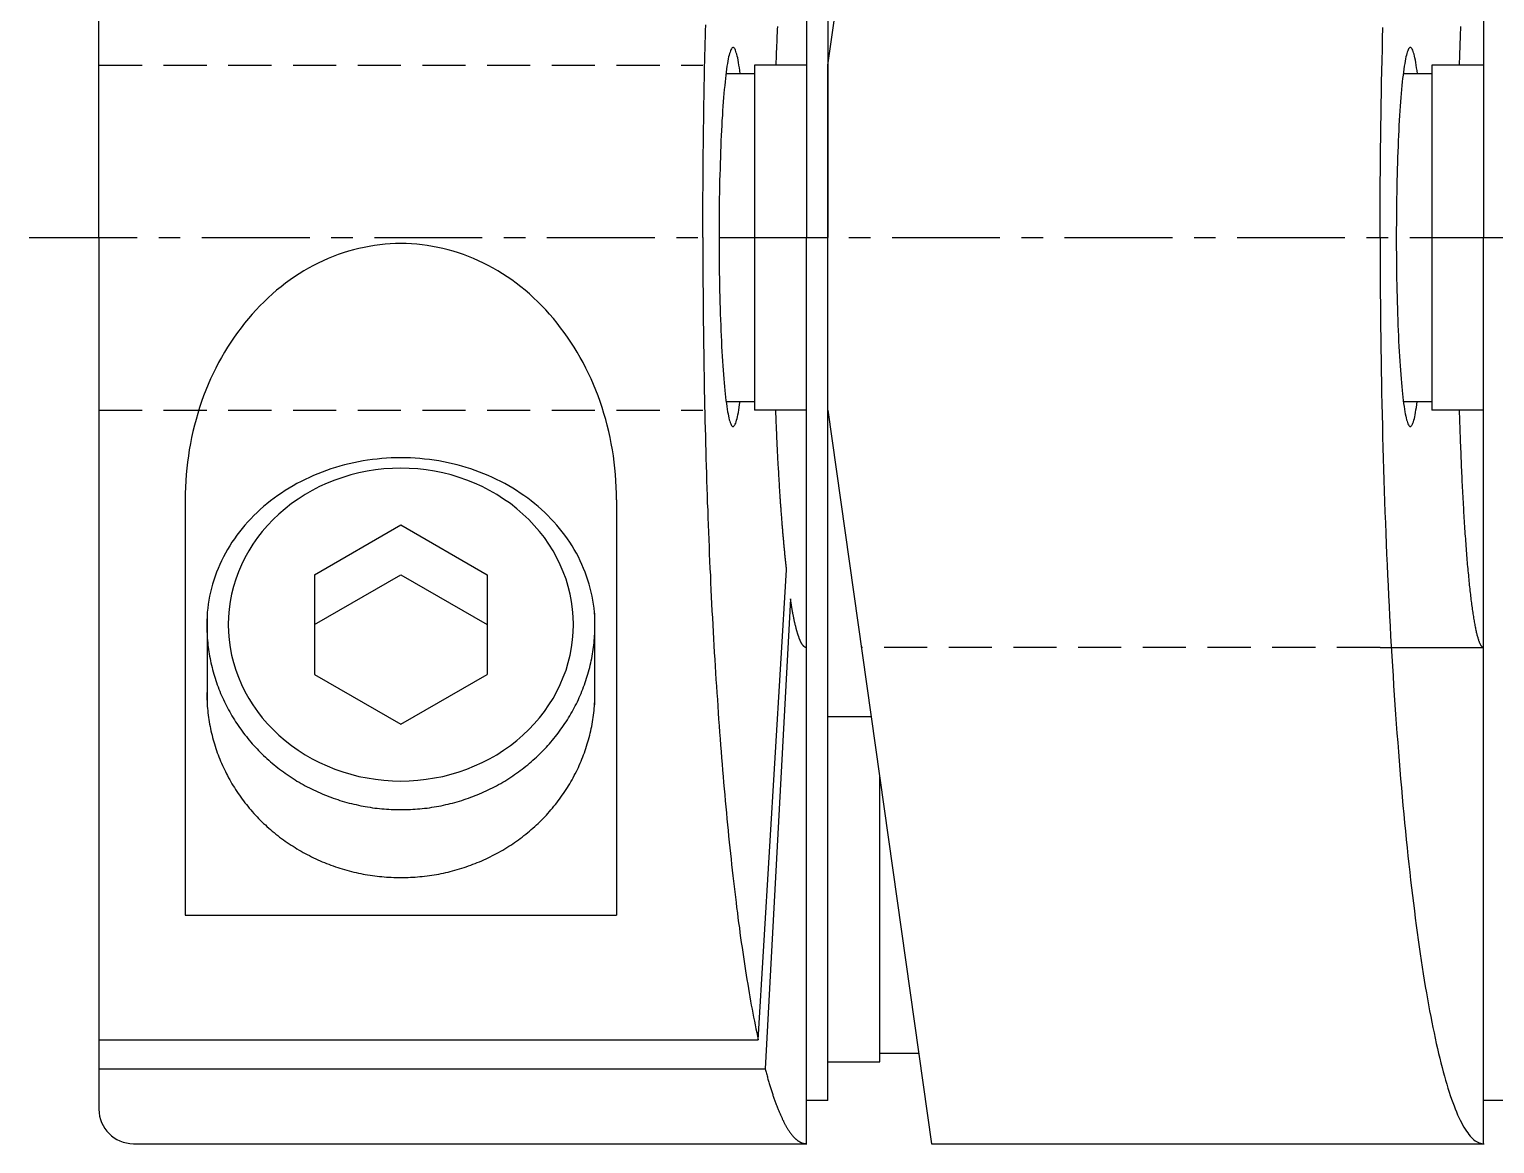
# Model space of a CAD drawing. Extents: x 47.2 to 140.3, y 55.8 to 113.3.
# Drawn here: x 80.87 to 97.85, y 91.37 to 104.28 of the extents above; entities that cross this region are included whole.
import ezdxf

# ---------------------------------------------------------------- set-up
doc = ezdxf.new("R2010")
doc.units = 0
doc.linetypes.add('CENTER', pattern=[2, 1.25, -0.25, 0.25, -0.25])
doc.linetypes.add('DASHED', pattern=[0.75, 0.5, -0.25])
doc.layers.get('0').update_dxf_attribs({"linetype": 'CONTINUOUS'})
doc.layers.add('CENTER', color=1, linetype='CENTER')

msp = doc.modelspace()

# ---------------------------------------------------------------- linework, layer by layer
at = {"color": 7, "linetype": 'CONTINUOUS'}
for p, q in [((89.873, 112.368), (89.873, 101.868)), ((90.123, 103.868), (91.323, 112.368)), ((97.723, 112.368), (97.723, 101.868)), ((81.673, 101.868), (81.673, 111.968)), ((90.123, 111.868), (90.123, 101.868)), ((89.273, 103.868), (89.273, 99.868)), ((89.873, 103.868), (89.273, 103.868)), ((90.123, 99.868), (90.123, 103.868)), ((97.123, 103.868), (97.123, 99.868)), ((97.723, 103.868), (97.123, 103.868)), ((89.273, 103.768), (88.941, 103.768)), ((89.273, 103.768), (89.273, 99.968)), ((97.123, 103.768), (96.791, 103.768)), ((97.123, 103.768), (97.123, 99.968)), ((81.673, 101.868), (81.673, 91.768)), ((89.873, 91.368), (89.873, 101.868)), ((90.123, 91.868), (90.123, 101.868)), ((97.723, 91.368), (97.723, 101.868)), ((88.943, 99.968), (89.273, 99.968)), ((96.793, 99.968), (97.123, 99.968)), ((89.873, 99.868), (89.273, 99.868)), ((90.123, 99.868), (91.323, 91.368)), ((97.723, 99.868), (97.123, 99.868)), ((82.673, 98.831), (82.673, 94.016)), ((87.673, 98.831), (87.673, 94.016)), ((84.173, 97.961), (85.173, 98.538)), ((85.173, 98.538), (86.173, 97.961)), ((89.315, 92.573), (89.644, 98.02)), ((84.173, 97.384), (85.173, 97.961)), ((84.173, 97.961), (84.173, 96.806)), ((85.173, 97.961), (86.173, 97.384)), ((86.173, 97.961), (86.173, 96.806)), ((89.688, 97.682), (89.396, 92.235)), ((82.928, 97.515), (82.928, 96.452)), ((87.418, 97.515), (87.418, 96.452)), ((89.873, 91.368), (89.873, 97.118)), ((96.523, 97.118), (97.723, 97.118)), ((84.173, 96.806), (85.173, 96.229)), ((85.173, 96.229), (86.173, 96.806)), ((90.123, 96.318), (90.624, 96.318)), ((90.723, 92.318), (90.723, 95.618)), ((90.723, 92.418), (90.723, 95.618)), ((82.673, 94.016), (87.673, 94.016)), ((81.673, 92.573), (89.315, 92.573)), ((90.723, 92.418), (91.175, 92.418)), ((81.673, 92.235), (89.396, 92.235)), ((90.123, 92.318), (90.723, 92.318)), ((90.123, 91.868), (89.873, 91.868)), ((97.973, 91.868), (97.723, 91.868)), ((82.073, 91.368), (89.873, 91.368)), ((91.323, 91.368), (97.723, 91.368))]:
    msp.add_line(p, q, dxfattribs=at)
at = {"color": 3, "linetype": 'DASHED'}
for p, q in [((81.673, 103.868), (88.673, 103.868)), ((81.673, 99.868), (88.673, 99.868)), ((96.523, 97.118), (90.511, 97.118))]:
    msp.add_line(p, q, dxfattribs=at)
at = {"color": 7, "linetype": 'CONTINUOUS'}
for points in [[(88.673, 101.868, 0), (88.673, 101.939, 0), (88.673, 102.01, 0), (88.673, 102.081, 0), (88.673, 102.152, 0), (88.674, 102.223, 0), (88.674, 102.295, 0), (88.674, 102.366, 0), (88.675, 102.437, 0), (88.675, 102.507, 0), (88.676, 102.578, 0), (88.676, 102.649, 0), (88.677, 102.72, 0), (88.678, 102.791, 0), (88.678, 102.862, 0), (88.679, 102.933, 0), (88.68, 103.003, 0), (88.681, 103.074, 0), (88.682, 103.144, 0), (88.683, 103.215, 0), (88.684, 103.285, 0), (88.685, 103.356, 0), (88.686, 103.426, 0), (88.687, 103.496, 0), (88.689, 103.567, 0), (88.69, 103.637, 0), (88.692, 103.707, 0), (88.693, 103.777, 0), (88.694, 103.847, 0), (88.696, 103.916, 0), (88.698, 103.986, 0), (88.699, 104.056, 0), (88.701, 104.125, 0), (88.703, 104.194, 0), (88.705, 104.264, 0), (88.706, 104.333, 0)], [(89.538, 104.315, 0), (89.536, 104.279, 0), (89.534, 104.242, 0), (89.532, 104.206, 0), (89.531, 104.169, 0), (89.529, 104.132, 0), (89.528, 104.095, 0), (89.526, 104.057, 0), (89.524, 104.02, 0), (89.523, 103.982, 0), (89.521, 103.944, 0), (89.52, 103.906, 0), (89.518, 103.868, 0)], [(96.523, 101.868, 0), (96.523, 101.997, 0), (96.523, 102.127, 0), (96.524, 102.256, 0), (96.524, 102.385, 0), (96.525, 102.514, 0), (96.526, 102.643, 0), (96.527, 102.772, 0), (96.529, 102.901, 0), (96.53, 103.029, 0), (96.532, 103.158, 0), (96.534, 103.286, 0), (96.536, 103.414, 0), (96.538, 103.542, 0), (96.541, 103.669, 0), (96.543, 103.797, 0), (96.546, 103.924, 0), (96.549, 104.05, 0), (96.552, 104.177, 0), (96.556, 104.302, 0)], [(97.455, 104.315, 0), (97.454, 104.279, 0), (97.452, 104.242, 0), (97.451, 104.206, 0), (97.45, 104.169, 0), (97.448, 104.132, 0), (97.447, 104.095, 0), (97.446, 104.057, 0), (97.444, 104.02, 0), (97.443, 103.982, 0), (97.442, 103.944, 0), (97.441, 103.906, 0), (97.439, 103.868, 0)], [(89.106, 103.768, 0), (89.101, 103.804, 0), (89.096, 103.837, 0), (89.092, 103.868, 0), (89.087, 103.898, 0), (89.082, 103.925, 0), (89.077, 103.95, 0), (89.072, 103.972, 0), (89.067, 103.993, 0), (89.061, 104.011, 0), (89.056, 104.026, 0), (89.051, 104.04, 0), (89.046, 104.051, 0), (89.041, 104.06, 0), (89.035, 104.067, 0), (89.03, 104.071, 0), (89.025, 104.072, 0), (89.019, 104.072, 0), (89.014, 104.069, 0), (89.009, 104.064, 0), (89.004, 104.056, 0), (88.998, 104.046, 0), (88.993, 104.034, 0), (88.988, 104.019, 0), (88.983, 104.002, 0), (88.978, 103.983, 0), (88.972, 103.962, 0), (88.967, 103.938, 0), (88.963, 103.912, 0), (88.958, 103.884, 0), (88.953, 103.854, 0), (88.948, 103.822, 0), (88.943, 103.787, 0), (88.939, 103.751, 0), (88.934, 103.712, 0), (88.93, 103.672, 0), (88.926, 103.629, 0), (88.921, 103.585, 0), (88.917, 103.539, 0), (88.913, 103.491, 0), (88.909, 103.441, 0), (88.906, 103.39, 0), (88.902, 103.337, 0), (88.899, 103.283, 0), (88.895, 103.227, 0), (88.892, 103.169, 0), (88.889, 103.11, 0), (88.886, 103.05, 0), (88.883, 102.989, 0), (88.881, 102.926, 0), (88.878, 102.862, 0), (88.876, 102.797, 0), (88.874, 102.732, 0), (88.872, 102.665, 0), (88.87, 102.597, 0), (88.868, 102.529, 0), (88.867, 102.46, 0), (88.866, 102.39, 0), (88.864, 102.32, 0), (88.864, 102.249, 0), (88.863, 102.178, 0), (88.862, 102.107, 0), (88.862, 102.035, 0), (88.861, 101.963, 0), (88.861, 101.891, 0), (88.861, 101.819, 0), (88.861, 101.748, 0), (88.862, 101.676, 0), (88.862, 101.604, 0), (88.863, 101.533, 0), (88.864, 101.462, 0), (88.865, 101.392, 0), (88.866, 101.322, 0), (88.868, 101.252, 0), (88.869, 101.184, 0), (88.871, 101.116, 0), (88.873, 101.049, 0), (88.875, 100.983, 0), (88.877, 100.917, 0), (88.88, 100.853, 0), (88.882, 100.79, 0), (88.885, 100.728, 0), (88.888, 100.667, 0), (88.891, 100.608, 0), (88.894, 100.55, 0), (88.897, 100.493, 0), (88.901, 100.438, 0), (88.904, 100.384, 0), (88.908, 100.332, 0), (88.912, 100.282, 0), (88.916, 100.233, 0), (88.92, 100.186, 0), (88.924, 100.141, 0), (88.928, 100.098, 0), (88.932, 100.057, 0), (88.937, 100.018, 0), (88.941, 99.98, 0), (88.946, 99.945, 0), (88.951, 99.912, 0), (88.956, 99.88, 0), (88.96, 99.851, 0), (88.965, 99.825, 0), (88.97, 99.8, 0), (88.975, 99.778, 0), (88.98, 99.757, 0), (88.986, 99.74, 0), (88.991, 99.724, 0), (88.996, 99.711, 0), (89.001, 99.7, 0), (89.007, 99.691, 0), (89.012, 99.685, 0), (89.017, 99.681, 0), (89.022, 99.679, 0), (89.028, 99.68, 0), (89.033, 99.683, 0), (89.038, 99.689, 0), (89.044, 99.697, 0), (89.049, 99.707, 0), (89.054, 99.719, 0), (89.059, 99.734, 0), (89.064, 99.751, 0), (89.07, 99.771, 0), (89.075, 99.792, 0), (89.08, 99.816, 0), (89.085, 99.842, 0), (89.09, 99.871, 0), (89.094, 99.901, 0), (89.099, 99.933, 0), (89.104, 99.968, 0)], [(96.956, 103.768, 0), (96.951, 103.804, 0), (96.946, 103.837, 0), (96.942, 103.868, 0), (96.937, 103.898, 0), (96.932, 103.925, 0), (96.927, 103.95, 0), (96.922, 103.972, 0), (96.917, 103.993, 0), (96.912, 104.011, 0), (96.906, 104.026, 0), (96.901, 104.04, 0), (96.896, 104.051, 0), (96.891, 104.06, 0), (96.885, 104.067, 0), (96.88, 104.071, 0), (96.875, 104.072, 0), (96.869, 104.072, 0), (96.864, 104.069, 0), (96.859, 104.064, 0), (96.853, 104.056, 0), (96.848, 104.046, 0), (96.843, 104.034, 0), (96.838, 104.019, 0), (96.833, 104.002, 0), (96.828, 103.983, 0), (96.822, 103.962, 0), (96.817, 103.938, 0), (96.812, 103.912, 0), (96.808, 103.884, 0), (96.803, 103.854, 0), (96.798, 103.822, 0), (96.793, 103.787, 0), (96.789, 103.751, 0), (96.784, 103.712, 0), (96.78, 103.672, 0), (96.776, 103.629, 0), (96.771, 103.585, 0), (96.767, 103.539, 0), (96.763, 103.491, 0), (96.76, 103.441, 0), (96.756, 103.39, 0), (96.752, 103.337, 0), (96.749, 103.283, 0), (96.745, 103.227, 0), (96.742, 103.169, 0), (96.739, 103.11, 0), (96.736, 103.05, 0), (96.733, 102.989, 0), (96.731, 102.926, 0), (96.728, 102.862, 0), (96.726, 102.797, 0), (96.724, 102.732, 0), (96.722, 102.665, 0), (96.72, 102.597, 0), (96.718, 102.529, 0), (96.717, 102.46, 0), (96.716, 102.39, 0), (96.714, 102.32, 0), (96.713, 102.249, 0), (96.713, 102.178, 0), (96.712, 102.107, 0), (96.712, 102.035, 0), (96.711, 101.963, 0), (96.711, 101.891, 0), (96.711, 101.819, 0), (96.711, 101.748, 0), (96.712, 101.676, 0), (96.712, 101.604, 0), (96.713, 101.533, 0), (96.714, 101.462, 0), (96.715, 101.392, 0), (96.716, 101.322, 0), (96.718, 101.252, 0), (96.719, 101.184, 0), (96.721, 101.116, 0), (96.723, 101.049, 0), (96.725, 100.983, 0), (96.727, 100.917, 0), (96.73, 100.853, 0), (96.732, 100.79, 0), (96.735, 100.728, 0), (96.738, 100.667, 0), (96.741, 100.608, 0), (96.744, 100.55, 0), (96.747, 100.493, 0), (96.751, 100.438, 0), (96.754, 100.384, 0), (96.758, 100.332, 0), (96.762, 100.282, 0), (96.766, 100.233, 0), (96.77, 100.186, 0), (96.774, 100.141, 0), (96.778, 100.098, 0), (96.782, 100.057, 0), (96.787, 100.018, 0), (96.791, 99.98, 0), (96.796, 99.945, 0), (96.801, 99.912, 0), (96.805, 99.88, 0), (96.81, 99.851, 0), (96.815, 99.825, 0), (96.82, 99.8, 0), (96.825, 99.778, 0), (96.83, 99.757, 0), (96.836, 99.74, 0), (96.841, 99.724, 0), (96.846, 99.711, 0), (96.851, 99.7, 0), (96.856, 99.691, 0), (96.862, 99.685, 0), (96.867, 99.681, 0), (96.872, 99.679, 0), (96.878, 99.68, 0), (96.883, 99.683, 0), (96.888, 99.689, 0), (96.894, 99.697, 0), (96.899, 99.707, 0), (96.904, 99.719, 0), (96.909, 99.734, 0), (96.914, 99.751, 0), (96.92, 99.771, 0), (96.925, 99.792, 0), (96.93, 99.816, 0), (96.935, 99.842, 0), (96.939, 99.871, 0), (96.944, 99.901, 0), (96.949, 99.933, 0), (96.954, 99.968, 0)], [(87.673, 98.831, 0), (87.672, 98.904, 0), (87.67, 98.977, 0), (87.666, 99.05, 0), (87.661, 99.122, 0), (87.654, 99.195, 0), (87.646, 99.267, 0), (87.636, 99.339, 0), (87.625, 99.41, 0), (87.612, 99.482, 0), (87.598, 99.553, 0), (87.582, 99.623, 0), (87.565, 99.693, 0), (87.547, 99.762, 0), (87.527, 99.831, 0), (87.505, 99.9, 0), (87.483, 99.967, 0), (87.458, 100.034, 0), (87.433, 100.1, 0), (87.406, 100.166, 0), (87.378, 100.23, 0), (87.348, 100.294, 0), (87.317, 100.357, 0), (87.285, 100.419, 0), (87.252, 100.48, 0), (87.217, 100.54, 0), (87.181, 100.599, 0), (87.144, 100.657, 0), (87.105, 100.714, 0), (87.066, 100.77, 0), (87.025, 100.824, 0), (86.984, 100.878, 0), (86.941, 100.93, 0), (86.897, 100.981, 0), (86.852, 101.03, 0), (86.806, 101.079, 0), (86.759, 101.125, 0), (86.711, 101.171, 0), (86.662, 101.215, 0), (86.612, 101.258, 0), (86.562, 101.299, 0), (86.51, 101.339, 0), (86.458, 101.377, 0), (86.405, 101.414, 0), (86.351, 101.449, 0), (86.297, 101.482, 0), (86.242, 101.514, 0), (86.186, 101.544, 0), (86.13, 101.573, 0), (86.073, 101.6, 0), (86.015, 101.626, 0), (85.957, 101.649, 0), (85.899, 101.671, 0), (85.84, 101.692, 0), (85.78, 101.71, 0), (85.721, 101.727, 0), (85.661, 101.742, 0), (85.6, 101.755, 0), (85.54, 101.767, 0), (85.479, 101.777, 0), (85.418, 101.785, 0), (85.357, 101.791, 0), (85.296, 101.795, 0), (85.234, 101.798, 0), (85.173, 101.799, 0), (85.112, 101.798, 0), (85.05, 101.795, 0), (84.989, 101.791, 0), (84.928, 101.785, 0), (84.867, 101.777, 0), (84.806, 101.767, 0), (84.746, 101.755, 0), (84.685, 101.742, 0), (84.625, 101.727, 0), (84.566, 101.71, 0), (84.506, 101.692, 0), (84.447, 101.671, 0), (84.389, 101.649, 0), (84.331, 101.626, 0), (84.273, 101.6, 0), (84.216, 101.573, 0), (84.16, 101.544, 0), (84.104, 101.514, 0), (84.049, 101.482, 0), (83.994, 101.449, 0), (83.941, 101.414, 0), (83.888, 101.377, 0), (83.835, 101.339, 0), (83.784, 101.299, 0), (83.733, 101.258, 0), (83.684, 101.215, 0), (83.635, 101.171, 0), (83.587, 101.125, 0), (83.54, 101.079, 0), (83.494, 101.03, 0), (83.449, 100.981, 0), (83.405, 100.93, 0), (83.362, 100.878, 0), (83.32, 100.824, 0), (83.28, 100.77, 0), (83.24, 100.714, 0), (83.202, 100.657, 0), (83.165, 100.599, 0), (83.129, 100.54, 0), (83.094, 100.48, 0), (83.061, 100.419, 0), (83.029, 100.357, 0), (82.998, 100.294, 0), (82.968, 100.23, 0), (82.94, 100.166, 0), (82.913, 100.1, 0), (82.887, 100.034, 0), (82.863, 99.967, 0), (82.84, 99.9, 0), (82.819, 99.831, 0), (82.799, 99.762, 0), (82.781, 99.693, 0), (82.763, 99.623, 0), (82.748, 99.553, 0), (82.734, 99.482, 0), (82.721, 99.41, 0), (82.71, 99.339, 0), (82.7, 99.267, 0), (82.692, 99.195, 0), (82.685, 99.122, 0), (82.68, 99.05, 0), (82.676, 98.977, 0), (82.674, 98.904, 0), (82.673, 98.831, 0)], [(88.673, 101.868, 0), (88.673, 101.779, 0), (88.673, 101.69, 0), (88.673, 101.601, 0), (88.674, 101.512, 0), (88.674, 101.422, 0), (88.674, 101.333, 0), (88.675, 101.244, 0), (88.676, 101.155, 0), (88.676, 101.066, 0), (88.677, 100.977, 0), (88.678, 100.889, 0), (88.679, 100.8, 0), (88.68, 100.711, 0), (88.681, 100.623, 0), (88.683, 100.534, 0), (88.684, 100.446, 0), (88.685, 100.357, 0), (88.687, 100.269, 0), (88.689, 100.181, 0), (88.69, 100.093, 0), (88.692, 100.005, 0), (88.694, 99.918, 0), (88.696, 99.83, 0), (88.698, 99.743, 0), (88.7, 99.656, 0), (88.702, 99.568, 0), (88.704, 99.481, 0), (88.707, 99.395, 0), (88.709, 99.308, 0), (88.712, 99.222, 0), (88.714, 99.136, 0), (88.717, 99.05, 0), (88.72, 98.964, 0), (88.723, 98.878, 0), (88.725, 98.793, 0), (88.729, 98.708, 0), (88.732, 98.623, 0), (88.735, 98.538, 0), (88.738, 98.454, 0), (88.742, 98.369, 0), (88.745, 98.285, 0), (88.748, 98.202, 0), (88.752, 98.118, 0), (88.756, 98.035, 0), (88.76, 97.952, 0), (88.763, 97.87, 0), (88.767, 97.787, 0), (88.771, 97.705, 0), (88.775, 97.624, 0), (88.779, 97.542, 0), (88.784, 97.461, 0), (88.788, 97.38, 0), (88.792, 97.3, 0), (88.797, 97.22, 0), (88.802, 97.14, 0), (88.806, 97.061, 0), (88.811, 96.981, 0), (88.816, 96.903, 0), (88.82, 96.824, 0), (88.825, 96.746, 0), (88.83, 96.669, 0), (88.835, 96.591, 0), (88.841, 96.514, 0), (88.846, 96.438, 0), (88.851, 96.362, 0), (88.856, 96.286, 0), (88.862, 96.211, 0), (88.868, 96.136, 0), (88.873, 96.061, 0), (88.879, 95.987, 0), (88.885, 95.914, 0), (88.89, 95.84, 0), (88.896, 95.768, 0), (88.902, 95.695, 0), (88.908, 95.623, 0), (88.914, 95.552, 0), (88.921, 95.481, 0), (88.927, 95.41, 0), (88.933, 95.34, 0), (88.939, 95.271, 0), (88.946, 95.201, 0), (88.952, 95.133, 0), (88.959, 95.065, 0), (88.966, 94.997, 0), (88.972, 94.93, 0), (88.979, 94.863, 0), (88.986, 94.797, 0), (88.993, 94.731, 0), (89, 94.666, 0), (89.007, 94.602, 0), (89.014, 94.537, 0), (89.021, 94.474, 0), (89.028, 94.411, 0), (89.035, 94.348, 0), (89.043, 94.286, 0), (89.05, 94.225, 0), (89.058, 94.164, 0), (89.065, 94.104, 0), (89.073, 94.044, 0), (89.08, 93.985, 0), (89.088, 93.926, 0), (89.096, 93.868, 0), (89.103, 93.811, 0), (89.111, 93.754, 0), (89.119, 93.698, 0), (89.127, 93.642, 0), (89.135, 93.587, 0), (89.143, 93.532, 0), (89.151, 93.478, 0), (89.16, 93.425, 0), (89.168, 93.372, 0), (89.176, 93.32, 0), (89.184, 93.269, 0), (89.193, 93.218, 0), (89.201, 93.168, 0), (89.21, 93.118, 0), (89.218, 93.069, 0), (89.227, 93.021, 0), (89.235, 92.973, 0), (89.244, 92.926, 0), (89.253, 92.879, 0), (89.261, 92.834, 0), (89.27, 92.788, 0), (89.279, 92.744, 0), (89.288, 92.7, 0), (89.297, 92.657, 0), (89.306, 92.615, 0), (89.315, 92.573, 0)], [(96.523, 101.868, 0), (96.523, 101.739, 0), (96.523, 101.61, 0), (96.524, 101.48, 0), (96.524, 101.351, 0), (96.525, 101.222, 0), (96.526, 101.093, 0), (96.527, 100.964, 0), (96.529, 100.835, 0), (96.53, 100.707, 0), (96.532, 100.578, 0), (96.534, 100.45, 0), (96.536, 100.322, 0), (96.538, 100.194, 0), (96.541, 100.067, 0), (96.543, 99.94, 0), (96.546, 99.813, 0), (96.549, 99.686, 0), (96.552, 99.56, 0), (96.556, 99.434, 0), (96.559, 99.308, 0), (96.563, 99.183, 0), (96.567, 99.058, 0), (96.571, 98.934, 0), (96.575, 98.81, 0), (96.579, 98.686, 0), (96.584, 98.564, 0), (96.589, 98.441, 0), (96.594, 98.319, 0), (96.599, 98.198, 0), (96.604, 98.077, 0), (96.609, 97.957, 0), (96.615, 97.837, 0), (96.621, 97.718, 0), (96.627, 97.599, 0), (96.633, 97.481, 0), (96.639, 97.364, 0), (96.645, 97.248, 0), (96.652, 97.132, 0), (96.659, 97.017, 0), (96.666, 96.903, 0), (96.673, 96.789, 0), (96.68, 96.676, 0), (96.687, 96.564, 0), (96.695, 96.453, 0), (96.703, 96.343, 0), (96.71, 96.233, 0), (96.718, 96.125, 0), (96.727, 96.017, 0), (96.735, 95.91, 0), (96.743, 95.804, 0), (96.752, 95.699, 0), (96.761, 95.595, 0), (96.77, 95.491, 0), (96.779, 95.389, 0), (96.788, 95.288, 0), (96.797, 95.188, 0), (96.807, 95.088, 0), (96.816, 94.99, 0), (96.826, 94.893, 0), (96.836, 94.797, 0), (96.846, 94.702, 0), (96.856, 94.608, 0), (96.866, 94.515, 0), (96.877, 94.423, 0), (96.887, 94.333, 0), (96.898, 94.243, 0), (96.909, 94.155, 0), (96.92, 94.068, 0), (96.931, 93.982, 0), (96.942, 93.897, 0), (96.953, 93.814, 0), (96.965, 93.731, 0), (96.976, 93.65, 0), (96.988, 93.57, 0), (96.999, 93.492, 0), (97.011, 93.414, 0), (97.023, 93.338, 0), (97.035, 93.263, 0), (97.047, 93.19, 0), (97.06, 93.118, 0), (97.072, 93.047, 0), (97.085, 92.978, 0), (97.097, 92.909, 0), (97.11, 92.843, 0), (97.122, 92.777, 0), (97.135, 92.713, 0), (97.148, 92.651, 0), (97.161, 92.59, 0), (97.174, 92.53, 0), (97.188, 92.471, 0), (97.201, 92.414, 0), (97.214, 92.359, 0), (97.228, 92.305, 0), (97.241, 92.252, 0), (97.255, 92.201, 0), (97.268, 92.151, 0), (97.282, 92.103, 0), (97.296, 92.056, 0), (97.31, 92.011, 0), (97.323, 91.967, 0), (97.337, 91.925, 0), (97.351, 91.884, 0), (97.365, 91.845, 0), (97.38, 91.807, 0), (97.394, 91.771, 0), (97.408, 91.736, 0), (97.422, 91.703, 0), (97.437, 91.671, 0), (97.451, 91.641, 0), (97.466, 91.613, 0), (97.48, 91.586, 0), (97.494, 91.56, 0), (97.509, 91.536, 0), (97.523, 91.514, 0), (97.538, 91.493, 0), (97.553, 91.474, 0), (97.567, 91.457, 0), (97.582, 91.441, 0), (97.597, 91.426, 0), (97.611, 91.414, 0), (97.626, 91.402, 0), (97.641, 91.393, 0), (97.656, 91.385, 0), (97.67, 91.378, 0), (97.685, 91.373, 0), (97.7, 91.37, 0), (97.715, 91.368, 0), (97.73, 91.368, 0)], [(89.644, 98.02, 0), (89.642, 98.031, 0), (89.641, 98.042, 0), (89.64, 98.053, 0), (89.639, 98.065, 0), (89.637, 98.076, 0), (89.636, 98.088, 0), (89.635, 98.099, 0), (89.634, 98.111, 0), (89.632, 98.122, 0), (89.631, 98.134, 0), (89.63, 98.146, 0), (89.629, 98.157, 0), (89.628, 98.169, 0), (89.626, 98.181, 0), (89.625, 98.193, 0), (89.624, 98.205, 0), (89.623, 98.217, 0), (89.622, 98.229, 0), (89.62, 98.242, 0), (89.619, 98.254, 0), (89.618, 98.266, 0), (89.617, 98.278, 0), (89.616, 98.291, 0), (89.615, 98.303, 0), (89.613, 98.316, 0), (89.612, 98.328, 0), (89.611, 98.341, 0), (89.61, 98.354, 0), (89.609, 98.367, 0), (89.608, 98.379, 0), (89.606, 98.392, 0), (89.605, 98.405, 0), (89.604, 98.418, 0), (89.603, 98.431, 0), (89.602, 98.444, 0), (89.601, 98.457, 0), (89.6, 98.471, 0), (89.599, 98.484, 0), (89.597, 98.497, 0), (89.596, 98.51, 0), (89.595, 98.524, 0), (89.594, 98.537, 0), (89.593, 98.551, 0), (89.592, 98.564, 0), (89.591, 98.578, 0), (89.59, 98.592, 0), (89.589, 98.605, 0), (89.588, 98.619, 0), (89.587, 98.633, 0), (89.585, 98.647, 0), (89.585, 98.661, 0), (89.583, 98.675, 0), (89.582, 98.689, 0), (89.581, 98.703, 0), (89.58, 98.717, 0), (89.579, 98.731, 0), (89.578, 98.745, 0), (89.577, 98.76, 0), (89.576, 98.774, 0), (89.575, 98.788, 0), (89.574, 98.803, 0), (89.573, 98.817, 0), (89.572, 98.832, 0), (89.571, 98.846, 0), (89.57, 98.861, 0), (89.569, 98.876, 0), (89.568, 98.89, 0), (89.567, 98.905, 0), (89.566, 98.92, 0), (89.565, 98.935, 0), (89.564, 98.95, 0), (89.563, 98.965, 0), (89.562, 98.98, 0), (89.561, 98.995, 0), (89.561, 99.01, 0), (89.56, 99.025, 0), (89.559, 99.04, 0), (89.558, 99.055, 0), (89.557, 99.071, 0), (89.556, 99.086, 0), (89.555, 99.101, 0), (89.554, 99.117, 0), (89.553, 99.132, 0), (89.552, 99.148, 0), (89.552, 99.163, 0), (89.551, 99.179, 0), (89.55, 99.194, 0), (89.549, 99.21, 0), (89.548, 99.226, 0), (89.547, 99.241, 0), (89.546, 99.257, 0), (89.545, 99.273, 0), (89.544, 99.289, 0), (89.544, 99.305, 0), (89.543, 99.321, 0), (89.542, 99.337, 0), (89.541, 99.353, 0), (89.54, 99.369, 0), (89.54, 99.385, 0), (89.539, 99.401, 0), (89.538, 99.417, 0), (89.537, 99.433, 0), (89.536, 99.45, 0), (89.536, 99.466, 0), (89.535, 99.482, 0), (89.534, 99.499, 0), (89.533, 99.515, 0), (89.532, 99.532, 0), (89.532, 99.548, 0), (89.531, 99.565, 0), (89.53, 99.581, 0), (89.529, 99.598, 0), (89.529, 99.615, 0), (89.528, 99.631, 0), (89.527, 99.648, 0), (89.526, 99.665, 0), (89.526, 99.681, 0), (89.525, 99.698, 0), (89.524, 99.715, 0), (89.524, 99.732, 0), (89.523, 99.749, 0), (89.522, 99.766, 0), (89.522, 99.783, 0), (89.521, 99.8, 0), (89.52, 99.817, 0), (89.519, 99.834, 0), (89.519, 99.851, 0), (89.518, 99.868, 0)], [(97.439, 99.868, 0), (97.441, 99.83, 0), (97.442, 99.792, 0), (97.443, 99.754, 0), (97.444, 99.716, 0), (97.446, 99.679, 0), (97.447, 99.642, 0), (97.448, 99.605, 0), (97.45, 99.567, 0), (97.451, 99.531, 0), (97.452, 99.494, 0), (97.454, 99.458, 0), (97.455, 99.421, 0), (97.457, 99.385, 0), (97.458, 99.35, 0), (97.459, 99.314, 0), (97.461, 99.278, 0), (97.463, 99.243, 0), (97.464, 99.208, 0), (97.466, 99.173, 0), (97.467, 99.139, 0), (97.469, 99.104, 0), (97.47, 99.07, 0), (97.472, 99.036, 0), (97.474, 99.002, 0), (97.475, 98.969, 0), (97.477, 98.936, 0), (97.479, 98.903, 0), (97.481, 98.87, 0), (97.482, 98.837, 0), (97.484, 98.805, 0), (97.486, 98.773, 0), (97.488, 98.741, 0), (97.49, 98.709, 0), (97.491, 98.678, 0), (97.493, 98.647, 0), (97.495, 98.616, 0), (97.497, 98.585, 0), (97.499, 98.555, 0), (97.501, 98.525, 0), (97.503, 98.495, 0), (97.505, 98.466, 0), (97.507, 98.436, 0), (97.509, 98.407, 0), (97.511, 98.379, 0), (97.513, 98.35, 0), (97.515, 98.322, 0), (97.517, 98.294, 0), (97.519, 98.266, 0), (97.521, 98.239, 0), (97.523, 98.212, 0), (97.526, 98.185, 0), (97.528, 98.159, 0), (97.53, 98.132, 0), (97.532, 98.106, 0), (97.534, 98.081, 0), (97.537, 98.056, 0), (97.539, 98.031, 0), (97.541, 98.006, 0), (97.543, 97.982, 0), (97.546, 97.957, 0), (97.548, 97.934, 0), (97.55, 97.91, 0), (97.552, 97.887, 0), (97.555, 97.864, 0), (97.557, 97.842, 0), (97.559, 97.82, 0), (97.562, 97.798, 0), (97.564, 97.776, 0), (97.567, 97.755, 0), (97.569, 97.734, 0), (97.572, 97.713, 0), (97.574, 97.693, 0), (97.576, 97.673, 0), (97.579, 97.653, 0), (97.581, 97.634, 0), (97.584, 97.615, 0), (97.586, 97.597, 0), (97.589, 97.578, 0), (97.591, 97.56, 0), (97.594, 97.543, 0), (97.596, 97.525, 0), (97.599, 97.509, 0), (97.601, 97.492, 0), (97.604, 97.476, 0), (97.606, 97.46, 0), (97.609, 97.444, 0), (97.612, 97.429, 0), (97.614, 97.414, 0), (97.617, 97.4, 0), (97.62, 97.386, 0), (97.622, 97.372, 0), (97.625, 97.359, 0), (97.627, 97.346, 0), (97.63, 97.333, 0), (97.633, 97.32, 0), (97.635, 97.308, 0), (97.638, 97.297, 0), (97.641, 97.286, 0), (97.643, 97.275, 0), (97.646, 97.264, 0), (97.649, 97.254, 0), (97.651, 97.244, 0), (97.654, 97.235, 0), (97.657, 97.225, 0), (97.66, 97.217, 0), (97.662, 97.208, 0), (97.665, 97.2, 0), (97.668, 97.193, 0), (97.671, 97.186, 0), (97.673, 97.179, 0), (97.676, 97.172, 0), (97.679, 97.166, 0), (97.681, 97.16, 0), (97.684, 97.155, 0), (97.687, 97.15, 0), (97.69, 97.145, 0), (97.692, 97.141, 0), (97.695, 97.137, 0), (97.698, 97.133, 0), (97.701, 97.13, 0), (97.704, 97.127, 0), (97.706, 97.125, 0), (97.709, 97.123, 0), (97.712, 97.121, 0), (97.715, 97.12, 0), (97.717, 97.119, 0), (97.72, 97.118, 0), (97.723, 97.118, 0)], [(87.423, 97.383, 0), (87.422, 97.431, 0), (87.42, 97.478, 0), (87.417, 97.526, 0), (87.412, 97.573, 0), (87.406, 97.62, 0), (87.399, 97.667, 0), (87.39, 97.714, 0), (87.38, 97.761, 0), (87.368, 97.807, 0), (87.356, 97.853, 0), (87.341, 97.899, 0), (87.326, 97.945, 0), (87.309, 97.99, 0), (87.291, 98.035, 0), (87.272, 98.079, 0), (87.252, 98.123, 0), (87.23, 98.167, 0), (87.207, 98.21, 0), (87.183, 98.253, 0), (87.157, 98.295, 0), (87.131, 98.337, 0), (87.103, 98.377, 0), (87.074, 98.418, 0), (87.044, 98.458, 0), (87.013, 98.497, 0), (86.98, 98.535, 0), (86.947, 98.573, 0), (86.912, 98.61, 0), (86.877, 98.646, 0), (86.84, 98.682, 0), (86.802, 98.717, 0), (86.764, 98.751, 0), (86.724, 98.784, 0), (86.684, 98.816, 0), (86.643, 98.848, 0), (86.6, 98.878, 0), (86.557, 98.908, 0), (86.513, 98.936, 0), (86.469, 98.964, 0), (86.423, 98.991, 0), (86.377, 99.017, 0), (86.33, 99.042, 0), (86.282, 99.066, 0), (86.234, 99.089, 0), (86.184, 99.111, 0), (86.135, 99.131, 0), (86.085, 99.151, 0), (86.034, 99.17, 0), (85.983, 99.188, 0), (85.931, 99.204, 0), (85.879, 99.219, 0), (85.826, 99.234, 0), (85.773, 99.247, 0), (85.72, 99.259, 0), (85.666, 99.27, 0), (85.612, 99.28, 0), (85.558, 99.289, 0), (85.503, 99.296, 0), (85.448, 99.302, 0), (85.394, 99.308, 0), (85.338, 99.312, 0), (85.283, 99.315, 0), (85.228, 99.317, 0), (85.173, 99.317, 0), (85.118, 99.317, 0), (85.062, 99.315, 0), (85.007, 99.312, 0), (84.952, 99.308, 0), (84.897, 99.302, 0), (84.843, 99.296, 0), (84.788, 99.289, 0), (84.734, 99.28, 0), (84.68, 99.27, 0), (84.626, 99.259, 0), (84.573, 99.247, 0), (84.52, 99.234, 0), (84.467, 99.219, 0), (84.415, 99.204, 0), (84.363, 99.188, 0), (84.312, 99.17, 0), (84.261, 99.151, 0), (84.211, 99.131, 0), (84.161, 99.111, 0), (84.112, 99.089, 0), (84.064, 99.066, 0), (84.016, 99.042, 0), (83.969, 99.017, 0), (83.923, 98.991, 0), (83.877, 98.964, 0), (83.833, 98.936, 0), (83.789, 98.908, 0), (83.746, 98.878, 0), (83.703, 98.848, 0), (83.662, 98.816, 0), (83.621, 98.784, 0), (83.582, 98.751, 0), (83.543, 98.717, 0), (83.506, 98.682, 0), (83.469, 98.646, 0), (83.434, 98.61, 0), (83.399, 98.573, 0), (83.366, 98.535, 0), (83.333, 98.497, 0), (83.302, 98.458, 0), (83.272, 98.418, 0), (83.243, 98.377, 0), (83.215, 98.337, 0), (83.189, 98.295, 0), (83.163, 98.253, 0), (83.139, 98.21, 0), (83.116, 98.167, 0), (83.094, 98.123, 0), (83.074, 98.079, 0), (83.054, 98.035, 0), (83.037, 97.99, 0), (83.02, 97.945, 0), (83.004, 97.899, 0), (82.99, 97.853, 0), (82.978, 97.807, 0), (82.966, 97.761, 0), (82.956, 97.714, 0), (82.947, 97.667, 0), (82.94, 97.62, 0), (82.934, 97.573, 0), (82.929, 97.526, 0), (82.926, 97.478, 0), (82.924, 97.431, 0), (82.923, 97.383, 0)], [(83.173, 97.383, 0), (83.175, 97.295, 0), (83.183, 97.206, 0), (83.195, 97.118, 0), (83.211, 97.03, 0), (83.233, 96.943, 0), (83.259, 96.857, 0), (83.29, 96.773, 0), (83.325, 96.69, 0), (83.365, 96.609, 0), (83.409, 96.529, 0), (83.457, 96.452, 0), (83.51, 96.376, 0), (83.567, 96.304, 0), (83.627, 96.234, 0), (83.691, 96.166, 0), (83.759, 96.102, 0), (83.83, 96.04, 0), (83.904, 95.982, 0), (83.981, 95.928, 0), (84.062, 95.876, 0), (84.145, 95.829, 0), (84.23, 95.785, 0), (84.318, 95.745, 0), (84.408, 95.709, 0), (84.499, 95.677, 0), (84.592, 95.649, 0), (84.687, 95.625, 0), (84.783, 95.606, 0), (84.879, 95.591, 0), (84.977, 95.58, 0), (85.075, 95.573, 0), (85.173, 95.571, 0), (85.271, 95.573, 0), (85.369, 95.58, 0), (85.466, 95.591, 0), (85.563, 95.606, 0), (85.659, 95.625, 0), (85.754, 95.649, 0), (85.847, 95.677, 0), (85.938, 95.709, 0), (86.028, 95.745, 0), (86.116, 95.785, 0), (86.201, 95.829, 0), (86.284, 95.876, 0), (86.364, 95.928, 0), (86.442, 95.982, 0), (86.516, 96.04, 0), (86.587, 96.102, 0), (86.655, 96.166, 0), (86.719, 96.234, 0), (86.779, 96.304, 0), (86.836, 96.376, 0), (86.888, 96.452, 0), (86.937, 96.529, 0), (86.981, 96.609, 0), (87.021, 96.69, 0), (87.056, 96.773, 0), (87.087, 96.857, 0), (87.113, 96.943, 0), (87.135, 97.03, 0), (87.151, 97.118, 0), (87.163, 97.206, 0), (87.171, 97.295, 0), (87.173, 97.383, 0), (87.171, 97.472, 0), (87.163, 97.561, 0), (87.151, 97.65, 0), (87.135, 97.737, 0), (87.113, 97.824, 0), (87.087, 97.91, 0), (87.056, 97.994, 0), (87.021, 98.077, 0), (86.981, 98.159, 0), (86.937, 98.238, 0), (86.888, 98.315, 0), (86.836, 98.391, 0), (86.779, 98.463, 0), (86.719, 98.533, 0), (86.655, 98.601, 0), (86.587, 98.665, 0), (86.516, 98.727, 0), (86.442, 98.785, 0), (86.364, 98.839, 0), (86.284, 98.891, 0), (86.201, 98.938, 0), (86.116, 98.982, 0), (86.028, 99.022, 0), (85.938, 99.058, 0), (85.847, 99.09, 0), (85.754, 99.118, 0), (85.659, 99.142, 0), (85.563, 99.161, 0), (85.466, 99.177, 0), (85.369, 99.187, 0), (85.271, 99.194, 0), (85.173, 99.196, 0), (85.075, 99.194, 0), (84.977, 99.187, 0), (84.879, 99.177, 0), (84.783, 99.161, 0), (84.687, 99.142, 0), (84.592, 99.118, 0), (84.499, 99.09, 0), (84.408, 99.058, 0), (84.318, 99.022, 0), (84.23, 98.982, 0), (84.145, 98.938, 0), (84.062, 98.891, 0), (83.981, 98.839, 0), (83.904, 98.785, 0), (83.83, 98.727, 0), (83.759, 98.665, 0), (83.691, 98.601, 0), (83.627, 98.533, 0), (83.567, 98.463, 0), (83.51, 98.391, 0), (83.457, 98.315, 0), (83.409, 98.238, 0), (83.365, 98.159, 0), (83.325, 98.077, 0), (83.29, 97.994, 0), (83.259, 97.91, 0), (83.233, 97.824, 0), (83.211, 97.737, 0), (83.195, 97.65, 0), (83.183, 97.561, 0), (83.175, 97.472, 0), (83.173, 97.383, 0)], [(89.873, 97.118, 0), (89.871, 97.118, 0), (89.87, 97.118, 0), (89.868, 97.118, 0), (89.867, 97.119, 0), (89.865, 97.119, 0), (89.864, 97.119, 0), (89.862, 97.12, 0), (89.861, 97.12, 0), (89.859, 97.121, 0), (89.858, 97.122, 0), (89.856, 97.122, 0), (89.855, 97.123, 0), (89.853, 97.124, 0), (89.852, 97.125, 0), (89.85, 97.126, 0), (89.849, 97.127, 0), (89.847, 97.128, 0), (89.846, 97.129, 0), (89.844, 97.131, 0), (89.843, 97.132, 0), (89.841, 97.134, 0), (89.84, 97.135, 0), (89.838, 97.137, 0), (89.837, 97.138, 0), (89.835, 97.14, 0), (89.834, 97.142, 0), (89.832, 97.144, 0), (89.831, 97.146, 0), (89.829, 97.148, 0), (89.828, 97.15, 0), (89.826, 97.152, 0), (89.825, 97.154, 0), (89.823, 97.156, 0), (89.822, 97.159, 0), (89.82, 97.161, 0), (89.819, 97.164, 0), (89.817, 97.166, 0), (89.816, 97.169, 0), (89.814, 97.171, 0), (89.813, 97.174, 0), (89.811, 97.177, 0), (89.81, 97.18, 0), (89.809, 97.183, 0), (89.807, 97.186, 0), (89.806, 97.189, 0), (89.804, 97.192, 0), (89.803, 97.195, 0), (89.801, 97.199, 0), (89.8, 97.202, 0), (89.798, 97.206, 0), (89.797, 97.209, 0), (89.795, 97.213, 0), (89.794, 97.216, 0), (89.792, 97.22, 0), (89.791, 97.224, 0), (89.789, 97.228, 0), (89.788, 97.232, 0), (89.786, 97.236, 0), (89.785, 97.24, 0), (89.784, 97.244, 0), (89.782, 97.248, 0), (89.781, 97.252, 0), (89.779, 97.257, 0), (89.778, 97.261, 0), (89.776, 97.266, 0), (89.775, 97.27, 0), (89.773, 97.275, 0), (89.772, 97.28, 0), (89.77, 97.284, 0), (89.769, 97.289, 0), (89.767, 97.294, 0), (89.766, 97.299, 0), (89.765, 97.304, 0), (89.763, 97.309, 0), (89.762, 97.314, 0), (89.76, 97.32, 0), (89.759, 97.325, 0), (89.757, 97.33, 0), (89.756, 97.336, 0), (89.754, 97.341, 0), (89.753, 97.347, 0), (89.752, 97.352, 0), (89.75, 97.358, 0), (89.749, 97.364, 0), (89.747, 97.37, 0), (89.746, 97.375, 0), (89.745, 97.381, 0), (89.743, 97.387, 0), (89.742, 97.394, 0), (89.74, 97.4, 0), (89.739, 97.406, 0), (89.737, 97.412, 0), (89.736, 97.419, 0), (89.735, 97.425, 0), (89.733, 97.431, 0), (89.732, 97.438, 0), (89.73, 97.445, 0), (89.729, 97.451, 0), (89.728, 97.458, 0), (89.726, 97.465, 0), (89.725, 97.472, 0), (89.724, 97.479, 0), (89.722, 97.486, 0), (89.721, 97.493, 0), (89.719, 97.5, 0), (89.718, 97.507, 0), (89.716, 97.514, 0), (89.715, 97.522, 0), (89.714, 97.529, 0), (89.712, 97.537, 0), (89.711, 97.544, 0), (89.71, 97.552, 0), (89.708, 97.559, 0), (89.707, 97.567, 0), (89.706, 97.575, 0), (89.704, 97.583, 0), (89.703, 97.591, 0), (89.701, 97.599, 0), (89.7, 97.607, 0), (89.699, 97.615, 0), (89.698, 97.623, 0), (89.696, 97.631, 0), (89.695, 97.639, 0), (89.694, 97.648, 0), (89.692, 97.656, 0), (89.691, 97.665, 0), (89.689, 97.673, 0), (89.688, 97.682, 0)], [(82.923, 97.383, 0), (82.923, 97.357, 0), (82.924, 97.331, 0), (82.924, 97.305, 0), (82.926, 97.278, 0), (82.927, 97.252, 0), (82.929, 97.226, 0), (82.931, 97.2, 0), (82.934, 97.173, 0), (82.937, 97.147, 0), (82.94, 97.121, 0), (82.943, 97.095, 0), (82.947, 97.069, 0), (82.951, 97.043, 0), (82.956, 97.017, 0), (82.961, 96.991, 0), (82.966, 96.965, 0), (82.972, 96.939, 0), (82.978, 96.914, 0), (82.984, 96.888, 0), (82.99, 96.862, 0), (82.997, 96.837, 0), (83.004, 96.811, 0), (83.012, 96.786, 0), (83.02, 96.761, 0), (83.028, 96.736, 0), (83.037, 96.711, 0), (83.045, 96.686, 0), (83.054, 96.661, 0), (83.064, 96.636, 0), (83.074, 96.612, 0), (83.084, 96.587, 0), (83.094, 96.563, 0), (83.105, 96.538, 0), (83.116, 96.514, 0), (83.127, 96.49, 0), (83.139, 96.466, 0), (83.151, 96.443, 0), (83.163, 96.419, 0), (83.176, 96.396, 0), (83.189, 96.372, 0), (83.202, 96.349, 0), (83.215, 96.326, 0), (83.229, 96.303, 0), (83.243, 96.281, 0), (83.257, 96.258, 0), (83.272, 96.236, 0), (83.287, 96.214, 0), (83.302, 96.192, 0), (83.318, 96.17, 0), (83.333, 96.148, 0), (83.349, 96.127, 0), (83.366, 96.106, 0), (83.382, 96.085, 0), (83.399, 96.064, 0), (83.416, 96.043, 0), (83.434, 96.023, 0), (83.451, 96.003, 0), (83.469, 95.983, 0), (83.487, 95.963, 0), (83.506, 95.943, 0), (83.524, 95.924, 0), (83.543, 95.904, 0), (83.562, 95.886, 0), (83.582, 95.867, 0), (83.602, 95.848, 0), (83.621, 95.83, 0), (83.642, 95.812, 0), (83.662, 95.794, 0), (83.683, 95.777, 0), (83.703, 95.759, 0), (83.724, 95.742, 0), (83.746, 95.725, 0), (83.767, 95.709, 0), (83.789, 95.693, 0), (83.811, 95.677, 0), (83.833, 95.661, 0), (83.855, 95.645, 0), (83.877, 95.63, 0), (83.9, 95.615, 0), (83.923, 95.6, 0), (83.946, 95.586, 0), (83.969, 95.571, 0), (83.993, 95.558, 0), (84.016, 95.544, 0), (84.04, 95.53, 0), (84.064, 95.517, 0), (84.088, 95.504, 0), (84.112, 95.492, 0), (84.137, 95.48, 0), (84.161, 95.468, 0), (84.186, 95.456, 0), (84.211, 95.445, 0), (84.236, 95.433, 0), (84.261, 95.423, 0), (84.286, 95.412, 0), (84.312, 95.402, 0), (84.338, 95.392, 0), (84.363, 95.382, 0), (84.389, 95.373, 0), (84.415, 95.364, 0), (84.441, 95.355, 0), (84.467, 95.347, 0), (84.493, 95.339, 0), (84.52, 95.331, 0), (84.546, 95.323, 0), (84.573, 95.316, 0), (84.6, 95.309, 0), (84.626, 95.303, 0), (84.653, 95.297, 0), (84.68, 95.291, 0), (84.707, 95.285, 0), (84.734, 95.28, 0), (84.761, 95.275, 0), (84.788, 95.27, 0), (84.816, 95.266, 0), (84.843, 95.262, 0), (84.87, 95.258, 0), (84.897, 95.255, 0), (84.925, 95.252, 0), (84.952, 95.249, 0), (84.98, 95.247, 0), (85.007, 95.245, 0), (85.035, 95.243, 0), (85.062, 95.241, 0), (85.09, 95.24, 0), (85.118, 95.239, 0), (85.145, 95.239, 0), (85.173, 95.239, 0)], [(85.173, 95.239, 0), (85.201, 95.239, 0), (85.228, 95.239, 0), (85.256, 95.24, 0), (85.283, 95.241, 0), (85.311, 95.243, 0), (85.338, 95.245, 0), (85.366, 95.247, 0), (85.394, 95.249, 0), (85.421, 95.252, 0), (85.448, 95.255, 0), (85.476, 95.258, 0), (85.503, 95.262, 0), (85.53, 95.266, 0), (85.558, 95.27, 0), (85.585, 95.275, 0), (85.612, 95.28, 0), (85.639, 95.285, 0), (85.666, 95.291, 0), (85.693, 95.297, 0), (85.72, 95.303, 0), (85.746, 95.309, 0), (85.773, 95.316, 0), (85.8, 95.323, 0), (85.826, 95.331, 0), (85.852, 95.339, 0), (85.879, 95.347, 0), (85.905, 95.355, 0), (85.931, 95.364, 0), (85.957, 95.373, 0), (85.983, 95.382, 0), (86.008, 95.392, 0), (86.034, 95.402, 0), (86.059, 95.412, 0), (86.085, 95.423, 0), (86.11, 95.433, 0), (86.135, 95.445, 0), (86.16, 95.456, 0), (86.184, 95.468, 0), (86.209, 95.48, 0), (86.234, 95.492, 0), (86.258, 95.504, 0), (86.282, 95.517, 0), (86.306, 95.53, 0), (86.33, 95.544, 0), (86.353, 95.558, 0), (86.377, 95.571, 0), (86.4, 95.586, 0), (86.423, 95.6, 0), (86.446, 95.615, 0), (86.469, 95.63, 0), (86.491, 95.645, 0), (86.513, 95.661, 0), (86.535, 95.677, 0), (86.557, 95.693, 0), (86.579, 95.709, 0), (86.6, 95.725, 0), (86.621, 95.742, 0), (86.643, 95.759, 0), (86.663, 95.777, 0), (86.684, 95.794, 0), (86.704, 95.812, 0), (86.724, 95.83, 0), (86.744, 95.848, 0), (86.764, 95.867, 0), (86.783, 95.886, 0), (86.802, 95.904, 0), (86.821, 95.924, 0), (86.84, 95.943, 0), (86.859, 95.963, 0), (86.877, 95.983, 0), (86.894, 96.003, 0), (86.912, 96.023, 0), (86.93, 96.043, 0), (86.947, 96.064, 0), (86.964, 96.085, 0), (86.98, 96.106, 0), (86.996, 96.127, 0), (87.013, 96.148, 0), (87.028, 96.17, 0), (87.044, 96.192, 0), (87.059, 96.214, 0), (87.074, 96.236, 0), (87.088, 96.258, 0), (87.103, 96.281, 0), (87.117, 96.303, 0), (87.131, 96.326, 0), (87.144, 96.349, 0), (87.157, 96.372, 0), (87.17, 96.396, 0), (87.183, 96.419, 0), (87.195, 96.443, 0), (87.207, 96.466, 0), (87.219, 96.49, 0), (87.23, 96.514, 0), (87.241, 96.538, 0), (87.252, 96.563, 0), (87.262, 96.587, 0), (87.272, 96.612, 0), (87.282, 96.636, 0), (87.291, 96.661, 0), (87.3, 96.686, 0), (87.309, 96.711, 0), (87.318, 96.736, 0), (87.326, 96.761, 0), (87.334, 96.786, 0), (87.341, 96.811, 0), (87.349, 96.837, 0), (87.356, 96.862, 0), (87.362, 96.888, 0), (87.368, 96.914, 0), (87.374, 96.939, 0), (87.38, 96.965, 0), (87.385, 96.991, 0), (87.39, 97.017, 0), (87.394, 97.043, 0), (87.399, 97.069, 0), (87.402, 97.095, 0), (87.406, 97.121, 0), (87.409, 97.147, 0), (87.412, 97.173, 0), (87.415, 97.2, 0), (87.417, 97.226, 0), (87.419, 97.252, 0), (87.42, 97.278, 0), (87.421, 97.305, 0), (87.422, 97.331, 0), (87.423, 97.357, 0), (87.423, 97.383, 0)], [(82.923, 96.597, 0), (82.923, 96.571, 0), (82.924, 96.544, 0), (82.924, 96.518, 0), (82.926, 96.492, 0), (82.927, 96.466, 0), (82.929, 96.439, 0), (82.931, 96.413, 0), (82.934, 96.387, 0), (82.937, 96.361, 0), (82.94, 96.335, 0), (82.943, 96.308, 0), (82.947, 96.282, 0), (82.951, 96.256, 0), (82.956, 96.23, 0), (82.961, 96.204, 0), (82.966, 96.179, 0), (82.972, 96.153, 0), (82.978, 96.127, 0), (82.984, 96.102, 0), (82.99, 96.076, 0), (82.997, 96.05, 0), (83.004, 96.025, 0), (83.012, 96, 0), (83.02, 95.974, 0), (83.028, 95.949, 0), (83.037, 95.924, 0), (83.045, 95.899, 0), (83.054, 95.874, 0), (83.064, 95.85, 0), (83.074, 95.825, 0), (83.084, 95.801, 0), (83.094, 95.776, 0), (83.105, 95.752, 0), (83.116, 95.728, 0), (83.127, 95.704, 0), (83.139, 95.68, 0), (83.151, 95.656, 0), (83.163, 95.633, 0), (83.176, 95.609, 0), (83.189, 95.586, 0), (83.202, 95.563, 0), (83.215, 95.54, 0), (83.229, 95.517, 0), (83.243, 95.494, 0), (83.257, 95.472, 0), (83.272, 95.45, 0), (83.287, 95.427, 0), (83.302, 95.405, 0), (83.318, 95.384, 0), (83.333, 95.362, 0), (83.349, 95.341, 0), (83.366, 95.319, 0), (83.382, 95.298, 0), (83.399, 95.278, 0), (83.416, 95.257, 0), (83.434, 95.236, 0), (83.451, 95.216, 0), (83.469, 95.196, 0), (83.487, 95.176, 0), (83.506, 95.157, 0), (83.524, 95.137, 0), (83.543, 95.118, 0), (83.562, 95.099, 0), (83.582, 95.08, 0), (83.602, 95.062, 0), (83.621, 95.044, 0), (83.642, 95.026, 0), (83.662, 95.008, 0), (83.683, 94.99, 0), (83.703, 94.973, 0), (83.724, 94.956, 0), (83.746, 94.939, 0), (83.767, 94.922, 0), (83.789, 94.906, 0), (83.811, 94.89, 0), (83.833, 94.874, 0), (83.855, 94.859, 0), (83.877, 94.843, 0), (83.9, 94.828, 0), (83.923, 94.814, 0), (83.946, 94.799, 0), (83.969, 94.785, 0), (83.993, 94.771, 0), (84.016, 94.757, 0), (84.04, 94.744, 0), (84.064, 94.731, 0), (84.088, 94.718, 0), (84.112, 94.706, 0), (84.137, 94.693, 0), (84.161, 94.681, 0), (84.186, 94.669, 0), (84.211, 94.658, 0), (84.236, 94.647, 0), (84.261, 94.636, 0), (84.286, 94.626, 0), (84.312, 94.615, 0), (84.338, 94.606, 0), (84.363, 94.596, 0), (84.389, 94.587, 0), (84.415, 94.578, 0), (84.441, 94.569, 0), (84.467, 94.56, 0), (84.493, 94.552, 0), (84.52, 94.544, 0), (84.546, 94.537, 0), (84.573, 94.53, 0), (84.6, 94.523, 0), (84.626, 94.516, 0), (84.653, 94.51, 0), (84.68, 94.504, 0), (84.707, 94.499, 0), (84.734, 94.493, 0), (84.761, 94.488, 0), (84.788, 94.484, 0), (84.816, 94.479, 0), (84.843, 94.475, 0), (84.87, 94.472, 0), (84.897, 94.468, 0), (84.925, 94.465, 0), (84.952, 94.463, 0), (84.98, 94.46, 0), (85.007, 94.458, 0), (85.035, 94.456, 0), (85.062, 94.455, 0), (85.09, 94.454, 0), (85.118, 94.453, 0), (85.145, 94.452, 0), (85.173, 94.452, 0)], [(85.173, 94.452, 0), (85.201, 94.452, 0), (85.228, 94.453, 0), (85.256, 94.454, 0), (85.283, 94.455, 0), (85.311, 94.456, 0), (85.338, 94.458, 0), (85.366, 94.46, 0), (85.394, 94.463, 0), (85.421, 94.465, 0), (85.448, 94.468, 0), (85.476, 94.472, 0), (85.503, 94.475, 0), (85.53, 94.479, 0), (85.558, 94.484, 0), (85.585, 94.488, 0), (85.612, 94.493, 0), (85.639, 94.499, 0), (85.666, 94.504, 0), (85.693, 94.51, 0), (85.72, 94.516, 0), (85.746, 94.523, 0), (85.773, 94.53, 0), (85.8, 94.537, 0), (85.826, 94.544, 0), (85.852, 94.552, 0), (85.879, 94.56, 0), (85.905, 94.569, 0), (85.931, 94.578, 0), (85.957, 94.587, 0), (85.983, 94.596, 0), (86.008, 94.606, 0), (86.034, 94.615, 0), (86.059, 94.626, 0), (86.085, 94.636, 0), (86.11, 94.647, 0), (86.135, 94.658, 0), (86.16, 94.669, 0), (86.184, 94.681, 0), (86.209, 94.693, 0), (86.234, 94.706, 0), (86.258, 94.718, 0), (86.282, 94.731, 0), (86.306, 94.744, 0), (86.33, 94.757, 0), (86.353, 94.771, 0), (86.377, 94.785, 0), (86.4, 94.799, 0), (86.423, 94.814, 0), (86.446, 94.828, 0), (86.469, 94.843, 0), (86.491, 94.859, 0), (86.513, 94.874, 0), (86.535, 94.89, 0), (86.557, 94.906, 0), (86.579, 94.922, 0), (86.6, 94.939, 0), (86.621, 94.956, 0), (86.643, 94.973, 0), (86.663, 94.99, 0), (86.684, 95.008, 0), (86.704, 95.026, 0), (86.724, 95.044, 0), (86.744, 95.062, 0), (86.764, 95.08, 0), (86.783, 95.099, 0), (86.802, 95.118, 0), (86.821, 95.137, 0), (86.84, 95.157, 0), (86.859, 95.176, 0), (86.877, 95.196, 0), (86.894, 95.216, 0), (86.912, 95.236, 0), (86.93, 95.257, 0), (86.947, 95.278, 0), (86.964, 95.298, 0), (86.98, 95.319, 0), (86.996, 95.341, 0), (87.013, 95.362, 0), (87.028, 95.384, 0), (87.044, 95.405, 0), (87.059, 95.427, 0), (87.074, 95.45, 0), (87.088, 95.472, 0), (87.103, 95.494, 0), (87.117, 95.517, 0), (87.131, 95.54, 0), (87.144, 95.563, 0), (87.157, 95.586, 0), (87.17, 95.609, 0), (87.183, 95.633, 0), (87.195, 95.656, 0), (87.207, 95.68, 0), (87.219, 95.704, 0), (87.23, 95.728, 0), (87.241, 95.752, 0), (87.252, 95.776, 0), (87.262, 95.801, 0), (87.272, 95.825, 0), (87.282, 95.85, 0), (87.291, 95.874, 0), (87.3, 95.899, 0), (87.309, 95.924, 0), (87.318, 95.949, 0), (87.326, 95.974, 0), (87.334, 96, 0), (87.341, 96.025, 0), (87.349, 96.05, 0), (87.356, 96.076, 0), (87.362, 96.102, 0), (87.368, 96.127, 0), (87.374, 96.153, 0), (87.38, 96.179, 0), (87.385, 96.204, 0), (87.39, 96.23, 0), (87.394, 96.256, 0), (87.399, 96.282, 0), (87.402, 96.308, 0), (87.406, 96.335, 0), (87.409, 96.361, 0), (87.412, 96.387, 0), (87.415, 96.413, 0), (87.417, 96.439, 0), (87.419, 96.466, 0), (87.42, 96.492, 0), (87.421, 96.518, 0), (87.422, 96.544, 0), (87.423, 96.571, 0), (87.423, 96.597, 0)], [(89.395, 92.235, 0), (89.399, 92.221, 0), (89.403, 92.208, 0), (89.406, 92.195, 0), (89.41, 92.181, 0), (89.413, 92.168, 0), (89.417, 92.155, 0), (89.421, 92.142, 0), (89.424, 92.13, 0), (89.428, 92.117, 0), (89.431, 92.105, 0), (89.435, 92.092, 0), (89.439, 92.08, 0), (89.442, 92.067, 0), (89.446, 92.055, 0), (89.45, 92.043, 0), (89.453, 92.031, 0), (89.457, 92.019, 0), (89.46, 92.008, 0), (89.464, 91.996, 0), (89.468, 91.985, 0), (89.472, 91.973, 0), (89.475, 91.962, 0), (89.479, 91.951, 0), (89.483, 91.939, 0), (89.486, 91.928, 0), (89.49, 91.918, 0), (89.493, 91.907, 0), (89.497, 91.896, 0), (89.501, 91.885, 0), (89.505, 91.875, 0), (89.508, 91.865, 0), (89.512, 91.854, 0), (89.516, 91.844, 0), (89.519, 91.834, 0), (89.523, 91.824, 0), (89.527, 91.814, 0), (89.531, 91.805, 0), (89.534, 91.795, 0), (89.538, 91.785, 0), (89.542, 91.776, 0), (89.546, 91.766, 0), (89.549, 91.757, 0), (89.553, 91.748, 0), (89.557, 91.739, 0), (89.561, 91.73, 0), (89.564, 91.721, 0), (89.568, 91.713, 0), (89.572, 91.704, 0), (89.576, 91.696, 0), (89.579, 91.687, 0), (89.583, 91.679, 0), (89.587, 91.671, 0), (89.591, 91.663, 0), (89.594, 91.655, 0), (89.598, 91.647, 0), (89.602, 91.639, 0), (89.606, 91.632, 0), (89.609, 91.624, 0), (89.613, 91.617, 0), (89.617, 91.609, 0), (89.621, 91.602, 0), (89.625, 91.595, 0), (89.629, 91.588, 0), (89.632, 91.581, 0), (89.636, 91.575, 0), (89.64, 91.568, 0), (89.644, 91.561, 0), (89.648, 91.555, 0), (89.651, 91.549, 0), (89.655, 91.542, 0), (89.659, 91.536, 0), (89.663, 91.53, 0), (89.667, 91.524, 0), (89.671, 91.519, 0), (89.674, 91.513, 0), (89.678, 91.507, 0), (89.682, 91.502, 0), (89.686, 91.496, 0), (89.69, 91.491, 0), (89.694, 91.486, 0), (89.697, 91.481, 0), (89.701, 91.476, 0), (89.705, 91.471, 0), (89.709, 91.467, 0), (89.713, 91.462, 0), (89.717, 91.457, 0), (89.721, 91.453, 0), (89.724, 91.449, 0), (89.728, 91.445, 0), (89.732, 91.441, 0), (89.736, 91.437, 0), (89.74, 91.433, 0), (89.744, 91.429, 0), (89.748, 91.426, 0), (89.751, 91.422, 0), (89.755, 91.419, 0), (89.759, 91.415, 0), (89.763, 91.412, 0), (89.767, 91.409, 0), (89.771, 91.406, 0), (89.775, 91.403, 0), (89.778, 91.401, 0), (89.782, 91.398, 0), (89.786, 91.396, 0), (89.79, 91.393, 0), (89.794, 91.391, 0), (89.798, 91.389, 0), (89.802, 91.387, 0), (89.806, 91.385, 0), (89.809, 91.383, 0), (89.813, 91.381, 0), (89.817, 91.379, 0), (89.821, 91.378, 0), (89.825, 91.376, 0), (89.829, 91.375, 0), (89.833, 91.374, 0), (89.837, 91.373, 0), (89.841, 91.372, 0), (89.844, 91.371, 0), (89.848, 91.37, 0), (89.852, 91.37, 0), (89.856, 91.369, 0), (89.86, 91.369, 0), (89.864, 91.368, 0), (89.868, 91.368, 0), (89.872, 91.368, 0), (89.876, 91.368, 0), (89.879, 91.368, 0)]]:
    msp.add_polyline3d(points, dxfattribs=at)
msp.add_arc((82.073, 91.768), 0.4, 180, 270, dxfattribs=at)
at = {"layer": 'CENTER', "color": 1, "linetype": 'CENTER'}
msp.add_line((80.866, 101.868), (107.092, 101.868), dxfattribs=at)

doc.saveas('drawing.dxf')
